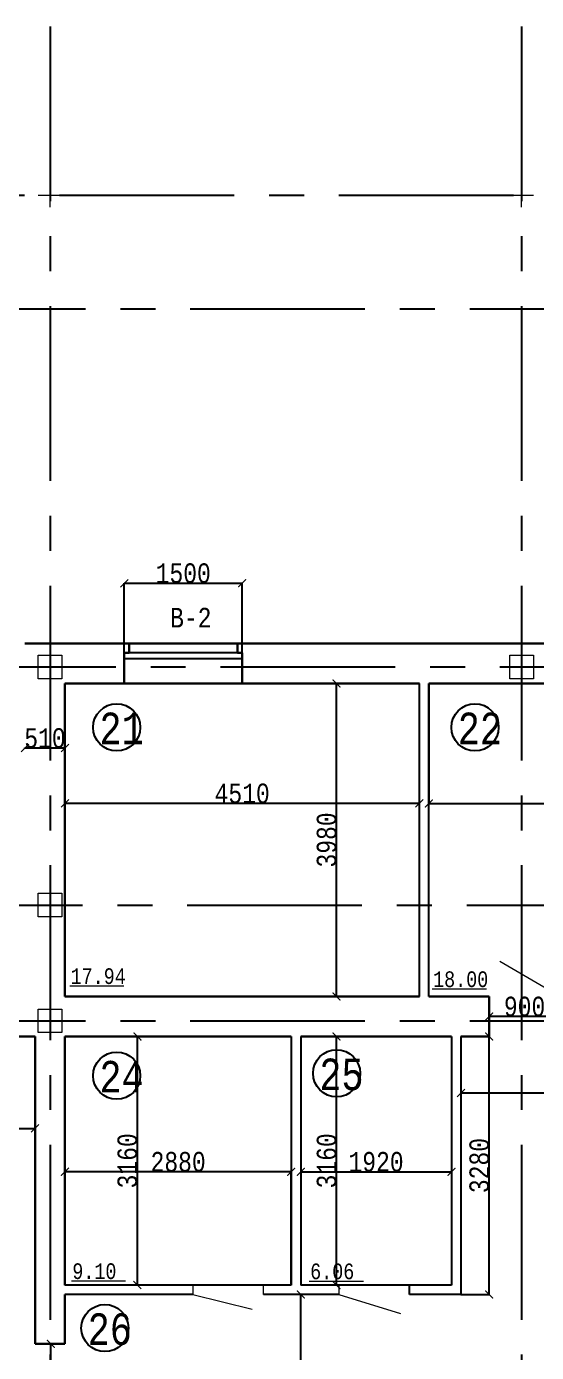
# Model space of a CAD drawing. Header units: millimetres. Extents: x -689206 to 4969298, y -1019800 to 703299.
# Drawn here: x 90142 to 96633, y 2750 to 19613 of the extents above; entities that cross this region are included whole.
import ezdxf

# ---------------------------------------------------------------- set-up
doc = ezdxf.new("R2010")
doc.units = ezdxf.units.MM
doc.linetypes.add('осеваяX2', pattern=[101.6, 63.5, -12.7, 12.7, -12.7])
for name, color, linetype, lineweight in [('несущие', 7, 'Continuous', 30), ('РАЗМЕРЫ', 7, 'Continuous', 9), ('стены', 7, 'Continuous', 20)]:
    doc.layers.add(name, color=color, linetype=linetype, lineweight=lineweight)
doc.layers.add('четотам', color=7, linetype='Continuous')
doc.styles.add('Аннотативный', font='isocteur.ttf', dxfattribs={"width": 0.7, "height": 250})
doc.dimstyles.new('Аннотативный', dxfattribs={"dimscale": 0, "dimtxt": 250, "dimasz": 100, "dimexe": 1.25, "dimexo": 0.625, "dimtad": 1, "dimdec": 0, "dimtxsty": 'Аннотативный', "dimblk": 'ARCHTICK', "dimcen": 2.5, "dimadec": 0, "dimazin": 0, "dimtfac": 1, "dimtdec": 0, "dimtmove": 0, "dimatfit": 3, "dimfxl": 1, "dimarcsym": 0})

# ---------------------------------------------------------------- blocks, each defined once
blk = doc.blocks.new('_ArchTick')
at = {"color": 0, "linetype": 'ByBlock', "const_width": 0.15}
blk.add_lwpolyline([(-0.5, -0.5), (0.5, 0.5)], dxfattribs=at)
blk = doc.blocks.new('*D1463')
at = {"layer": 'Defpoints', "color": 0, "lineweight": 20, "transparency": 16777216}
for p in [(90632, 5047), (90632, 3607), (93512, 3607)]:
    blk.add_point(p, dxfattribs=at)
at = {"layer": 'стены', "color": 0, "lineweight": -2, "transparency": 16777216}
for p, q in [((90632, 3608), (90632, 5048)), ((93512, 5047), (90632, 5047)), ((93512, 3608), (93512, 5048))]:
    blk.add_line(p, q, dxfattribs=at)
at = {"layer": 'стены', "color": 0, "lineweight": -2, "transparency": 16777216, "xscale": 100, "yscale": 100, "zscale": 100, "rotation": 180}
blk.add_blockref('_ArchTick', (90632, 5047), dxfattribs=at)
at = {"layer": 'стены', "color": 0, "lineweight": -2, "transparency": 16777216, "xscale": 100, "yscale": 100, "zscale": 100}
blk.add_blockref('_ArchTick', (93512, 5047), dxfattribs=at)
at = {"layer": 'стены', "color": 0, "lineweight": 13, "transparency": 16777216, "insert": (92072, 5173), "char_height": 250, "attachment_point": 5, "style": 'Аннотативный'}
blk.add_mtext('2880', dxfattribs=at)
blk = doc.blocks.new('*D1471')
at = {"layer": 'Defpoints', "color": 0, "lineweight": 20, "transparency": 16777216}
for p in [(93632, 3487), (93632, 3487), (93649, -1240)]:
    blk.add_point(p, dxfattribs=at)
at = {"layer": 'стены', "color": 0, "lineweight": -2, "transparency": 16777216}
for p, q in [((93632, -1240), (93632, 3487)), ((93633, 3487), (93633, 3487)), ((93648, -1240), (93631, -1240))]:
    blk.add_line(p, q, dxfattribs=at)
at = {"layer": 'стены', "color": 0, "lineweight": -2, "transparency": 16777216, "xscale": 100, "yscale": 100, "zscale": 100}
for p, rotation in [((93632, 3487), 90), ((93632, -1240), 270)]:
    blk.add_blockref('_ArchTick', p, dxfattribs=dict(at, rotation=rotation))
at = {"layer": 'стены', "color": 0, "lineweight": 13, "transparency": 16777216, "insert": (93506, 1123), "char_height": 250, "attachment_point": 5, "rotation": 90, "style": 'Аннотативный'}
blk.add_mtext('4730', dxfattribs=at)
blk = doc.blocks.new('*D1473')
at = {"layer": 'Defpoints', "color": 0, "lineweight": 20, "transparency": 16777216}
for p in [(90442, 2860), (90452, 2860), (90442, 1960)]:
    blk.add_point(p, dxfattribs=at)
at = {"layer": 'стены', "color": 0, "lineweight": -2, "transparency": 16777216}
for p, q in [((90443, 2860), (90453, 2860)), ((90452, 1960), (90452, 2860)), ((90443, 1960), (90453, 1960))]:
    blk.add_line(p, q, dxfattribs=at)
at = {"layer": 'стены', "color": 0, "lineweight": -2, "transparency": 16777216, "xscale": 100, "yscale": 100, "zscale": 100}
for p, rotation in [((90452, 2860), 90), ((90452, 1960), 270)]:
    blk.add_blockref('_ArchTick', p, dxfattribs=dict(at, rotation=rotation))
at = {"layer": 'стены', "color": 0, "lineweight": 13, "transparency": 16777216, "insert": (90326, 2410), "char_height": 250, "attachment_point": 5, "rotation": 90, "style": 'Аннотативный'}
blk.add_mtext('900', dxfattribs=at)
blk = doc.blocks.new('*D1474')
at = {"layer": 'Defpoints', "color": 0, "lineweight": 20, "transparency": 16777216}
for p in [(90122, 10437), (90122, 10437), (90632, 10437)]:
    blk.add_point(p, dxfattribs=at)
at = {"layer": 'стены', "color": 0, "lineweight": -2, "transparency": 16777216}
for p, q in [((90122, 10437), (90122, 10438)), ((90632, 10437), (90122, 10437)), ((90632, 10437), (90632, 10438))]:
    blk.add_line(p, q, dxfattribs=at)
at = {"layer": 'стены', "color": 0, "lineweight": -2, "transparency": 16777216, "xscale": 100, "yscale": 100, "zscale": 100, "rotation": 180}
blk.add_blockref('_ArchTick', (90122, 10437), dxfattribs=at)
at = {"layer": 'стены', "color": 0, "lineweight": -2, "transparency": 16777216, "xscale": 100, "yscale": 100, "zscale": 100}
blk.add_blockref('_ArchTick', (90632, 10437), dxfattribs=at)
at = {"layer": 'стены', "color": 0, "lineweight": 25, "transparency": 16777216, "insert": (90377, 10562), "char_height": 250, "attachment_point": 5, "style": 'Аннотативный'}
blk.add_mtext('510', dxfattribs=at)
blk = doc.blocks.new('*D1604')
at = {"layer": 'Defpoints', "color": 0, "linetype": 'ByBlock', "lineweight": 20, "transparency": 16777216}
for p in [(94088, 11258), (95142, 11258), (95142, 7278)]:
    blk.add_point(p, dxfattribs=at)
at = {"layer": 'РАЗМЕРЫ', "color": 0, "linetype": 'ByBlock', "lineweight": -2, "transparency": 16777216}
for p, q in [((95141, 11258), (94087, 11258)), ((94088, 7278), (94088, 11258)), ((95141, 7278), (94087, 7278))]:
    blk.add_line(p, q, dxfattribs=at)
at = {"layer": 'РАЗМЕРЫ', "color": 0, "linetype": 'ByBlock', "lineweight": -2, "transparency": 16777216, "xscale": 100, "yscale": 100, "zscale": 100}
for p, rotation in [((94088, 11258), 90), ((94088, 7278), 270)]:
    blk.add_blockref('_ArchTick', p, dxfattribs=dict(at, rotation=rotation))
at = {"layer": 'РАЗМЕРЫ', "color": 0, "linetype": 'ByBlock', "lineweight": 20, "transparency": 16777216, "insert": (93963, 9268), "char_height": 250, "attachment_point": 5, "rotation": 90, "style": 'Аннотативный'}
blk.add_mtext('3980', dxfattribs=at)
blk = doc.blocks.new('*D1587')
at = {"layer": 'Defpoints', "color": 0, "linetype": 'ByBlock', "lineweight": 20, "transparency": 16777216}
for p in [(90632, 9733), (90632, 7278), (95142, 7278)]:
    blk.add_point(p, dxfattribs=at)
at = {"layer": 'РАЗМЕРЫ', "color": 0, "linetype": 'ByBlock', "lineweight": -2, "transparency": 16777216}
for p, q in [((90632, 7278), (90632, 9734)), ((95142, 9733), (90632, 9733)), ((95142, 7278), (95142, 9734))]:
    blk.add_line(p, q, dxfattribs=at)
at = {"layer": 'РАЗМЕРЫ', "color": 0, "linetype": 'ByBlock', "lineweight": -2, "transparency": 16777216, "xscale": 100, "yscale": 100, "zscale": 100, "rotation": 180}
blk.add_blockref('_ArchTick', (90632, 9733), dxfattribs=at)
at = {"layer": 'РАЗМЕРЫ', "color": 0, "linetype": 'ByBlock', "lineweight": -2, "transparency": 16777216, "xscale": 100, "yscale": 100, "zscale": 100}
blk.add_blockref('_ArchTick', (95142, 9733), dxfattribs=at)
at = {"layer": 'РАЗМЕРЫ', "color": 0, "linetype": 'ByBlock', "lineweight": 20, "transparency": 16777216, "insert": (92887, 9858), "char_height": 250, "attachment_point": 5, "style": 'Аннотативный'}
blk.add_mtext('4510', dxfattribs=at)
blk = doc.blocks.new('*D1588')
at = {"layer": 'Defpoints', "color": 0, "linetype": 'ByBlock', "lineweight": 20, "transparency": 16777216}
for p in [(95262, 11258), (99785, 11258), (99785, 9733)]:
    blk.add_point(p, dxfattribs=at)
at = {"layer": 'РАЗМЕРЫ', "color": 0, "linetype": 'ByBlock', "lineweight": -2, "transparency": 16777216}
for p, q in [((95262, 11257), (95262, 9731)), ((99785, 11257), (99785, 9731)), ((95262, 9733), (99785, 9733))]:
    blk.add_line(p, q, dxfattribs=at)
at = {"layer": 'РАЗМЕРЫ', "color": 0, "linetype": 'ByBlock', "lineweight": -2, "transparency": 16777216, "xscale": 100, "yscale": 100, "zscale": 100, "rotation": 180}
blk.add_blockref('_ArchTick', (95262, 9733), dxfattribs=at)
at = {"layer": 'РАЗМЕРЫ', "color": 0, "linetype": 'ByBlock', "lineweight": -2, "transparency": 16777216, "xscale": 100, "yscale": 100, "zscale": 100}
blk.add_blockref('_ArchTick', (99785, 9733), dxfattribs=at)
at = {"layer": 'РАЗМЕРЫ', "color": 0, "linetype": 'ByBlock', "lineweight": 20, "transparency": 16777216, "insert": (97523, 9858), "char_height": 250, "attachment_point": 5, "style": 'Аннотативный'}
blk.add_mtext('4520', dxfattribs=at)
blk = doc.blocks.new('*D1605')
at = {"layer": 'Defpoints', "color": 0, "linetype": 'ByBlock', "lineweight": 20, "transparency": 16777216}
for p in [(96031, 7023), (96031, 6968), (96931, 6968)]:
    blk.add_point(p, dxfattribs=at)
at = {"layer": 'РАЗМЕРЫ', "color": 0, "linetype": 'ByBlock', "lineweight": -2, "transparency": 16777216}
for p, q in [((96031, 6968), (96031, 7024)), ((96931, 7023), (96031, 7023)), ((96931, 6968), (96931, 7024))]:
    blk.add_line(p, q, dxfattribs=at)
at = {"layer": 'РАЗМЕРЫ', "color": 0, "linetype": 'ByBlock', "lineweight": -2, "transparency": 16777216, "xscale": 100, "yscale": 100, "zscale": 100, "rotation": 180}
blk.add_blockref('_ArchTick', (96031, 7023), dxfattribs=at)
at = {"layer": 'РАЗМЕРЫ', "color": 0, "linetype": 'ByBlock', "lineweight": -2, "transparency": 16777216, "xscale": 100, "yscale": 100, "zscale": 100}
blk.add_blockref('_ArchTick', (96931, 7023), dxfattribs=at)
at = {"layer": 'РАЗМЕРЫ', "color": 0, "linetype": 'ByBlock', "lineweight": 20, "transparency": 16777216, "insert": (96481, 7148), "char_height": 250, "attachment_point": 5, "style": 'Аннотативный'}
blk.add_mtext('900', dxfattribs=at)
blk = doc.blocks.new('*D1609')
at = {"layer": 'Defpoints', "color": 0, "linetype": 'ByBlock', "lineweight": 20, "transparency": 16777216}
for p in [(95671, 6049), (95671, 6049), (101348, 6049)]:
    blk.add_point(p, dxfattribs=at)
at = {"layer": 'РАЗМЕРЫ', "color": 0, "linetype": 'ByBlock', "lineweight": -2, "transparency": 16777216}
for p, q in [((95671, 6050), (95671, 6050)), ((101348, 6049), (95671, 6049)), ((101348, 6048), (101348, 6048))]:
    blk.add_line(p, q, dxfattribs=at)
at = {"layer": 'РАЗМЕРЫ', "color": 0, "linetype": 'ByBlock', "lineweight": -2, "transparency": 16777216, "xscale": 100, "yscale": 100, "zscale": 100, "rotation": 180}
blk.add_blockref('_ArchTick', (95671, 6049), dxfattribs=at)
at = {"layer": 'РАЗМЕРЫ', "color": 0, "linetype": 'ByBlock', "lineweight": -2, "transparency": 16777216, "xscale": 100, "yscale": 100, "zscale": 100}
blk.add_blockref('_ArchTick', (101348, 6049), dxfattribs=at)
at = {"layer": 'РАЗМЕРЫ', "color": 0, "linetype": 'ByBlock', "lineweight": 20, "transparency": 16777216, "insert": (98509, 6175), "char_height": 250, "attachment_point": 5, "style": 'Аннотативный'}
blk.add_mtext('5680', dxfattribs=at)
blk = doc.blocks.new('*D1611')
at = {"layer": 'Defpoints', "color": 0, "linetype": 'ByBlock', "lineweight": 20, "transparency": 16777216}
for p in [(95671, 6768), (96031, 6768), (95671, 3487)]:
    blk.add_point(p, dxfattribs=at)
at = {"layer": 'РАЗМЕРЫ', "color": 0, "linetype": 'ByBlock', "lineweight": -2, "transparency": 16777216}
for p, q in [((95671, 6768), (96033, 6768)), ((96031, 3487), (96031, 6768)), ((95671, 3487), (96033, 3487))]:
    blk.add_line(p, q, dxfattribs=at)
at = {"layer": 'РАЗМЕРЫ', "color": 0, "linetype": 'ByBlock', "lineweight": -2, "transparency": 16777216, "xscale": 100, "yscale": 100, "zscale": 100}
for p, rotation in [((96031, 6768), 90), ((96031, 3487), 270)]:
    blk.add_blockref('_ArchTick', p, dxfattribs=dict(at, rotation=rotation))
at = {"layer": 'РАЗМЕРЫ', "color": 0, "linetype": 'ByBlock', "lineweight": 20, "transparency": 16777216, "insert": (95906, 5127), "char_height": 250, "attachment_point": 5, "rotation": 90, "style": 'Аннотативный'}
blk.add_mtext('3280', dxfattribs=at)
blk = doc.blocks.new('*D1612')
at = {"layer": 'Defpoints', "color": 0, "linetype": 'ByBlock', "lineweight": 20, "transparency": 16777216}
for p in [(93632, 6768), (95551, 6768), (95551, 5047)]:
    blk.add_point(p, dxfattribs=at)
at = {"layer": 'РАЗМЕРЫ', "color": 0, "linetype": 'ByBlock', "lineweight": -2, "transparency": 16777216}
for p, q in [((93632, 6767), (93632, 5046)), ((95551, 6767), (95551, 5046)), ((93632, 5047), (95551, 5047))]:
    blk.add_line(p, q, dxfattribs=at)
at = {"layer": 'РАЗМЕРЫ', "color": 0, "linetype": 'ByBlock', "lineweight": -2, "transparency": 16777216, "xscale": 100, "yscale": 100, "zscale": 100, "rotation": 180}
blk.add_blockref('_ArchTick', (93632, 5047), dxfattribs=at)
at = {"layer": 'РАЗМЕРЫ', "color": 0, "linetype": 'ByBlock', "lineweight": -2, "transparency": 16777216, "xscale": 100, "yscale": 100, "zscale": 100}
blk.add_blockref('_ArchTick', (95551, 5047), dxfattribs=at)
at = {"layer": 'РАЗМЕРЫ', "color": 0, "linetype": 'ByBlock', "lineweight": 20, "transparency": 16777216, "insert": (94591, 5173), "char_height": 250, "attachment_point": 5, "style": 'Аннотативный'}
blk.add_mtext('1920', dxfattribs=at)
blk = doc.blocks.new('*D1613')
at = {"layer": 'Defpoints', "color": 0, "linetype": 'ByBlock', "lineweight": 20, "transparency": 16777216}
for p in [(94088, 6768), (95551, 6768), (95551, 3607)]:
    blk.add_point(p, dxfattribs=at)
at = {"layer": 'РАЗМЕРЫ', "color": 0, "linetype": 'ByBlock', "lineweight": -2, "transparency": 16777216}
for p, q in [((95550, 6768), (94087, 6768)), ((94088, 3607), (94088, 6768)), ((95550, 3607), (94087, 3607))]:
    blk.add_line(p, q, dxfattribs=at)
at = {"layer": 'РАЗМЕРЫ', "color": 0, "linetype": 'ByBlock', "lineweight": -2, "transparency": 16777216, "xscale": 100, "yscale": 100, "zscale": 100}
for p, rotation in [((94088, 6768), 90), ((94088, 3607), 270)]:
    blk.add_blockref('_ArchTick', p, dxfattribs=dict(at, rotation=rotation))
at = {"layer": 'РАЗМЕРЫ', "color": 0, "linetype": 'ByBlock', "lineweight": 20, "transparency": 16777216, "insert": (93963, 5187), "char_height": 250, "attachment_point": 5, "rotation": 90, "style": 'Аннотативный'}
blk.add_mtext('3160', dxfattribs=at)
blk = doc.blocks.new('*D1614')
at = {"layer": 'Defpoints', "color": 0, "linetype": 'ByBlock', "lineweight": 20, "transparency": 16777216}
for p in [(91553, 6768), (93512, 6768), (93512, 3607)]:
    blk.add_point(p, dxfattribs=at)
at = {"layer": 'РАЗМЕРЫ', "color": 0, "linetype": 'ByBlock', "lineweight": -2, "transparency": 16777216}
for p, q in [((93511, 6768), (91552, 6768)), ((91553, 3607), (91553, 6768)), ((93511, 3607), (91552, 3607))]:
    blk.add_line(p, q, dxfattribs=at)
at = {"layer": 'РАЗМЕРЫ', "color": 0, "linetype": 'ByBlock', "lineweight": -2, "transparency": 16777216, "xscale": 100, "yscale": 100, "zscale": 100}
for p, rotation in [((91553, 6768), 90), ((91553, 3607), 270)]:
    blk.add_blockref('_ArchTick', p, dxfattribs=dict(at, rotation=rotation))
at = {"layer": 'РАЗМЕРЫ', "color": 0, "linetype": 'ByBlock', "lineweight": 20, "transparency": 16777216, "insert": (91427, 5187), "char_height": 250, "attachment_point": 5, "rotation": 90, "style": 'Аннотативный'}
blk.add_mtext('3160', dxfattribs=at)
blk = doc.blocks.new('*D1647')
at = {"layer": 'Defpoints', "color": 0, "lineweight": 20, "ltscale": 150, "transparency": 16777216}
for p in [(86652, 6768), (90252, 6768), (90252, 5600)]:
    blk.add_point(p, dxfattribs=at)
at = {"layer": 'РАЗМЕРЫ', "color": 0, "lineweight": -2, "ltscale": 150, "transparency": 16777216}
for p, q in [((86652, 6767), (86652, 5599)), ((90252, 6767), (90252, 5599)), ((86652, 5600), (90252, 5600))]:
    blk.add_line(p, q, dxfattribs=at)
at = {"layer": 'РАЗМЕРЫ', "color": 0, "lineweight": -2, "ltscale": 150, "transparency": 16777216, "xscale": 100, "yscale": 100, "zscale": 100, "rotation": 180}
blk.add_blockref('_ArchTick', (86652, 5600), dxfattribs=at)
at = {"layer": 'РАЗМЕРЫ', "color": 0, "lineweight": -2, "ltscale": 150, "transparency": 16777216, "xscale": 100, "yscale": 100, "zscale": 100}
blk.add_blockref('_ArchTick', (90252, 5600), dxfattribs=at)
at = {"layer": 'РАЗМЕРЫ', "color": 0, "lineweight": 20, "ltscale": 150, "transparency": 16777216, "insert": (88452, 5726), "char_height": 250, "attachment_point": 5, "style": 'Аннотативный'}
blk.add_mtext('3600', dxfattribs=at)
blk = doc.blocks.new('*D1648')
at = {"layer": 'Defpoints', "color": 0, "lineweight": 20, "transparency": 16777216}
for p in [(92887, 12533), (91387, 11646), (92887, 11646)]:
    blk.add_point(p, dxfattribs=at)
at = {"layer": 'стены', "color": 0, "lineweight": -2, "transparency": 16777216}
for p, q in [((91387, 11646), (91387, 12534)), ((91387, 12533), (92887, 12533)), ((92887, 11646), (92887, 12534))]:
    blk.add_line(p, q, dxfattribs=at)
at = {"layer": 'стены', "color": 0, "lineweight": -2, "transparency": 16777216, "xscale": 100, "yscale": 100, "zscale": 100, "rotation": 180}
blk.add_blockref('_ArchTick', (91387, 12533), dxfattribs=at)
at = {"layer": 'стены', "color": 0, "lineweight": -2, "transparency": 16777216, "xscale": 100, "yscale": 100, "zscale": 100}
blk.add_blockref('_ArchTick', (92887, 12533), dxfattribs=at)
at = {"layer": 'стены', "color": 0, "lineweight": 25, "transparency": 16777216, "insert": (92137, 12659), "char_height": 250, "attachment_point": 5, "style": 'Аннотативный'}
blk.add_mtext('1500', dxfattribs=at)

msp = doc.modelspace()

# ---------------------------------------------------------------- linework, layer by layer
at = {"layer": 'несущие', "color": 0}
for p, q in [((102752.7, 11767.7), (90122, 11767.7)), ((90632, 11257.7), (95141.9, 11257.7)), ((95261.9, 11257.7), (99784.9, 11257.7)), ((95141.9, 7277.7), (90632, 7277.7)), ((96031.4, 7277.7), (95261.9, 7277.7)), ((96031.4, 6767.7), (96031.4, 7277.7)), ((90252, 6767.7), (89336.1, 6767.7)), ((90252, 6486.9), (90252, 6767.7)), ((93512, 6767.7), (90632, 6767.7)), ((95550.7, 6767.7), (93632, 6767.7)), ((96031.4, 6767.7), (95670.7, 6767.7))]:
    msp.add_line(p, q, dxfattribs=at)
at = {"layer": 'РАЗМЕРЫ', "lineweight": 30, "ltscale": 150}
msp.add_line((92280, 11767.7), (93780, 11767.7), dxfattribs=at)
at = {"layer": 'РАЗМЕРЫ'}
for p, q in [((90692.5, 7411.9), (91381.8, 7411.9)), ((95305.5, 7372.8), (95994.7, 7372.8)), ((90713.7, 3659.7), (91403, 3659.7)), ((93740.8, 3657), (94430.1, 3657))]:
    msp.add_line(p, q, dxfattribs=at)
at = {"layer": 'стены', "linetype": 'осеваяX2', "lineweight": 25, "ltscale": 35}
for p, q in [((90442.7, 19613.2), (90442.7, -25990)), ((96442.7, 19613.2), (96442.7, -24534.3)), ((65670.8, 17467.7), (108442.7, 17467.7)), ((42442.7, 16024.1), (108442.7, 16024.1)), ((46383.8, 11467.7), (108442.7, 11467.7)), ((42404.8, 8440.2), (108442.7, 8440.2)), ((42442.7, 6967.7), (108442.7, 6967.7))]:
    msp.add_line(p, q, dxfattribs=at)
at = {"layer": 'стены'}
for p, q in [((90442.7, 17317.7), (90442.7, 17617.7)), ((96442.7, 17317.7), (96442.7, 17617.7)), ((90292.7, 17467.7), (90592.7, 17467.7)), ((96292.7, 17467.7), (96592.7, 17467.7))]:
    msp.add_line(p, q, dxfattribs=at)
at = {"layer": 'стены', "lineweight": 30}
for p, q in [((91387, 11257.7), (91387, 11645.7)), ((91387, 11645.7), (91447, 11645.7)), ((91447, 11645.7), (91447, 11765.7)), ((92827, 11645.7), (92827, 11765.7)), ((92887, 11645.7), (92827, 11645.7)), ((92887, 11257.7), (92887, 11645.7)), ((90632, 7277.7), (90632, 11257.7)), ((90632, 10436.7), (90632, 7277.7)), ((90632, 3606.9), (90632, 6767.7)), ((90252.1, 2859.6), (90252, 6486.9)), ((90632, 3486.9), (90632, 2859.7)), ((90632.1, 2859.7), (90252.1, 2859.6))]:
    msp.add_line(p, q, dxfattribs=at)
at = {"layer": 'стены', "lineweight": 25}
for p, q in [((92827, 11645.7), (91387, 11645.7)), ((91387, 11575.7), (92887, 11575.7)), ((95141.9, 7277.7), (95141.9, 11257.7)), ((95261.9, 7277.7), (95261.9, 11257.7)), ((93512, 6767.7), (93512, 3606.9)), ((93632, 6767.7), (93632, 3606.9)), ((95550.7, 6767.7), (95550.7, 3606.9)), ((95670.7, 6767.7), (95670.7, 3486.9)), ((92258.9, 3606.9), (90632, 3606.9)), ((93512, 3606.9), (93158.9, 3606.9)), ((94117.6, 3606.9), (93632, 3606.9)), ((95550.7, 3606.9), (95017.6, 3606.9)), ((95017.6, 3486.9), (95017.6, 3606.9)), ((92258.9, 3486.9), (90632, 3486.9)), ((93632, 3486.9), (93158.9, 3486.9)), ((94117.6, 3486.9), (93632, 3486.9)), ((95670.7, 3486.9), (95017.6, 3486.9))]:
    msp.add_line(p, q, dxfattribs=at)
at = {"layer": 'стены', "color": 152, "lineweight": 25, "true_color": 0x2776bb}
msp.add_line((91387, 11257.7), (91387, 11512.7), dxfattribs=at)
at = {"layer": 'стены', "lineweight": 20}
for p, q in [((96931.4, 7277.7), (96164.5, 7720.4)), ((92258.9, 3486.9), (93015.4, 3299.8)), ((94117.6, 3486.9), (94900, 3247.3))]:
    msp.add_line(p, q, dxfattribs=at)
at = {"layer": 'стены', "lineweight": 13}
for p, q in [((92258.9, 3606.9), (92258.9, 3486.9)), ((93158.9, 3486.9), (93158.9, 3606.9)), ((94117.6, 3606.9), (94117.6, 3486.9))]:
    msp.add_line(p, q, dxfattribs=at)
at = {"layer": 'стены', "lineweight": 20}
for points in [[(90292.7, 11617.7), (90592.7, 11617.7), (90592.7, 11317.7), (90292.7, 11317.7)], [(96292.7, 11617.7), (96592.7, 11617.7), (96592.7, 11317.7), (96292.7, 11317.7)], [(90292.7, 8590.2), (90592.7, 8590.2), (90592.7, 8290.2), (90292.7, 8290.2)], [(90292.7, 7117.7), (90592.7, 7117.7), (90592.7, 6817.7), (90292.7, 6817.7)]]:
    msp.add_lwpolyline(points, close=True, dxfattribs=at)
at = {"layer": 'четотам'}
for centre in [(91290, 10700), (95850, 10700), (94088.4, 6300), (91290, 6270), (91140, 3060)]:
    msp.add_circle(centre, 300, dxfattribs=at)

# ---------------------------------------------------------------- texts
at = {"layer": 'РАЗМЕРЫ', "lineweight": 20, "ltscale": 150, "attachment_point": 1, "style": 'Аннотативный'}
for s, insert, char_height, width in [('В-2', (91970, 12220), 250, 922.913), ('21', (91070.3, 10887.2), 401.1, 1460), ('22', (95630.3, 10887.2), 401.1, 1460), ('24', (91070.3, 6457.2), 401.1, 1460), ('25', (93868.7, 6487.2), 401.1, 1460), ('26', (90920.3, 3247.2), 401.1, 1460)]:
    msp.add_mtext(s, dxfattribs=dict(at, insert=insert, char_height=char_height, width=width))
at = {"layer": 'РАЗМЕРЫ', "char_height": 200, "width": 656.117, "attachment_point": 1, "style": 'Аннотативный'}
for s, insert in [('17.94', (90704.2, 7636)), ('18.00', (95317.2, 7596.8)), ('9.10', (90725.4, 3883.7)), ('6.06', (93752.5, 3881))]:
    msp.add_mtext(s, dxfattribs=dict(at, insert=insert))

# ---------------------------------------------------------------- dimensions: what is measured, and where the dimension line sits
at = {"layer": 'РАЗМЕРЫ', "linetype": 'ByBlock', "lineweight": 20}
dim = msp.add_linear_dim(base=(94088.4, 11257.7), p1=(95141.9, 7277.7), p2=(95141.9, 11257.7), angle=90, dimstyle='Аннотативный', dxfattribs=at)
dim.commit()
dim.dimension.update_dxf_attribs({"geometry": '*D1604', "text_midpoint": (93962.8, 9267.7)})
for base, p1, p2, text, picture, middle in [((99784.9, 9732.5), (95261.9, 11257.7), (99784.9, 11257.7), '4520', '*D1588', (97523.4, 9858.2)), ((95550.7, 5046.9), (93632, 6767.7), (95550.7, 6767.7), '1920', '*D1612', (94591.4, 5172.5)), ((95670.7, 6049.1), (101347.7, 6049.1), (95670.7, 6049.1), '5680', '*D1609', (98509.2, 6174.7))]:
    dim = msp.add_linear_dim(base=base, p1=p1, p2=p2, text=text, dimstyle='Аннотативный', dxfattribs=at)
    dim.commit()
    dim.dimension.update_dxf_attribs({"geometry": picture, "text_midpoint": middle})
for base, p1, p2, picture, middle in [((90632, 9732.5), (95141.9, 7277.7), (90632, 7277.7), '*D1587', (92887, 9858.2)), ((96031.4, 7022.7), (96931.4, 6967.7), (96031.4, 6967.7), '*D1605', (96481.4, 7148.3))]:
    dim = msp.add_linear_dim(base=base, p1=p1, p2=p2, dimstyle='Аннотативный', dxfattribs=at)
    dim.commit()
    dim.dimension.update_dxf_attribs({"geometry": picture, "text_midpoint": middle})
at = {"layer": 'РАЗМЕРЫ', "lineweight": 20, "ltscale": 150}
dim = msp.add_linear_dim(base=(90252, 5600), p1=(86651.6, 6767.7), p2=(90252, 6767.7), dimstyle='Аннотативный', dxfattribs=at)
dim.commit()
dim.dimension.update_dxf_attribs({"geometry": '*D1647', "text_midpoint": (88451.8, 5725.6)})
at = {"layer": 'РАЗМЕРЫ', "linetype": 'ByBlock', "lineweight": 20}
for base, p1, p2, text, picture, middle in [((91552.9, 6767.7), (93512, 3606.9), (93512, 6767.7), '3160', '*D1614', (91427.3, 5187.3)), ((94088.4, 6767.7), (95550.7, 3606.9), (95550.7, 6767.7), '3160', '*D1613', (93962.8, 5187.3)), ((96031.4, 6767.7), (95670.7, 3486.9), (95670.7, 6767.7), '3280', '*D1611', (95905.8, 5127.3))]:
    dim = msp.add_linear_dim(base=base, p1=p1, p2=p2, angle=90, text=text, dimstyle='Аннотативный', dxfattribs=at)
    dim.commit()
    dim.dimension.update_dxf_attribs({"geometry": picture, "text_midpoint": middle})
at = {"layer": 'стены', "lineweight": 25}
for base, p1, p2, picture, middle in [((92887, 12532.9), (91387, 11645.7), (92887, 11645.7), '*D1648', (92137, 12658.5)), ((90122, 10436.7), (90632, 10436.7), (90122, 10436.7), '*D1474', (90377, 10562.3))]:
    dim = msp.add_linear_dim(base=base, p1=p1, p2=p2, dimstyle='Аннотативный', dxfattribs=at)
    dim.commit()
    dim.dimension.update_dxf_attribs({"geometry": picture, "text_midpoint": middle})
at = {"layer": 'стены', "lineweight": 13}
dim = msp.add_linear_dim(base=(90632, 5046.9), p1=(93512, 3606.9), p2=(90632, 3606.9), dimstyle='Аннотативный', dxfattribs=at)
dim.commit()
dim.dimension.update_dxf_attribs({"geometry": '*D1463', "text_midpoint": (92072, 5172.5)})
dim = msp.add_linear_dim(base=(93632, 3486.9), p1=(93648.9, -1240.3), p2=(93632, 3486.9), angle=90, text='4730', dimstyle='Аннотативный', dxfattribs=at)
dim.commit()
dim.dimension.update_dxf_attribs({"geometry": '*D1471', "text_midpoint": (93506.4, 1123.3)})
dim = msp.add_linear_dim(base=(90451.9, 2859.6), p1=(90442.1, 1959.6), p2=(90442.1, 2859.6), angle=90, dimstyle='Аннотативный', dxfattribs=at)
dim.commit()
dim.dimension.update_dxf_attribs({"geometry": '*D1473', "text_midpoint": (90326.3, 2409.6)})

doc.saveas('drawing.dxf')
